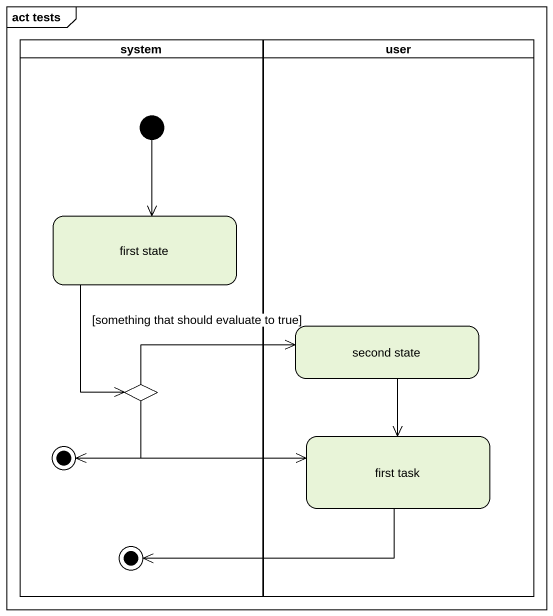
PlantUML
@startuml
mainframe act tests
hide empty description
state system <<partition>> {
  state "first state" as first_state
  state choice1 <<choice>>
  state final1 <<end>>
  state final2 <<end>>
  [*] --> first_state
}
state user <<partition>> {
  state "second state" as second_state
  state "first task" as first_task
}
first_state --> choice1
second_state --> first_task
choice1 -right-> second_state : [something that should evaluate to true]
choice1 --> final1
choice1 -right-> first_task
first_task -left-> final2
@enduml
